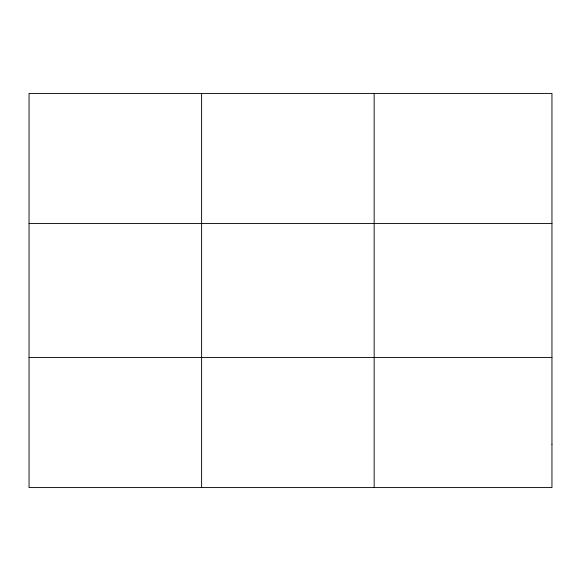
<?xml version="1.0" encoding="UTF-8"?>
<svg xmlns="http://www.w3.org/2000/svg" width="581" height="581" viewBox="0 0 581 581"><rect width="100%" height="100%" fill="white"/><g stroke="black" fill="none" stroke-linecap="round" stroke-linejoin="round"><path stroke-width="0.87" d="M201.607 487.575L201.607 93.425M374.164 487.575L374.164 93.425M29.05 223.496L551.95 223.496M29.05 357.504L551.95 357.504M551.95 444.218L551.95 487.575L29.05 487.575L29.05 93.425L551.95 93.425L551.95 444.218"/></g></svg>
